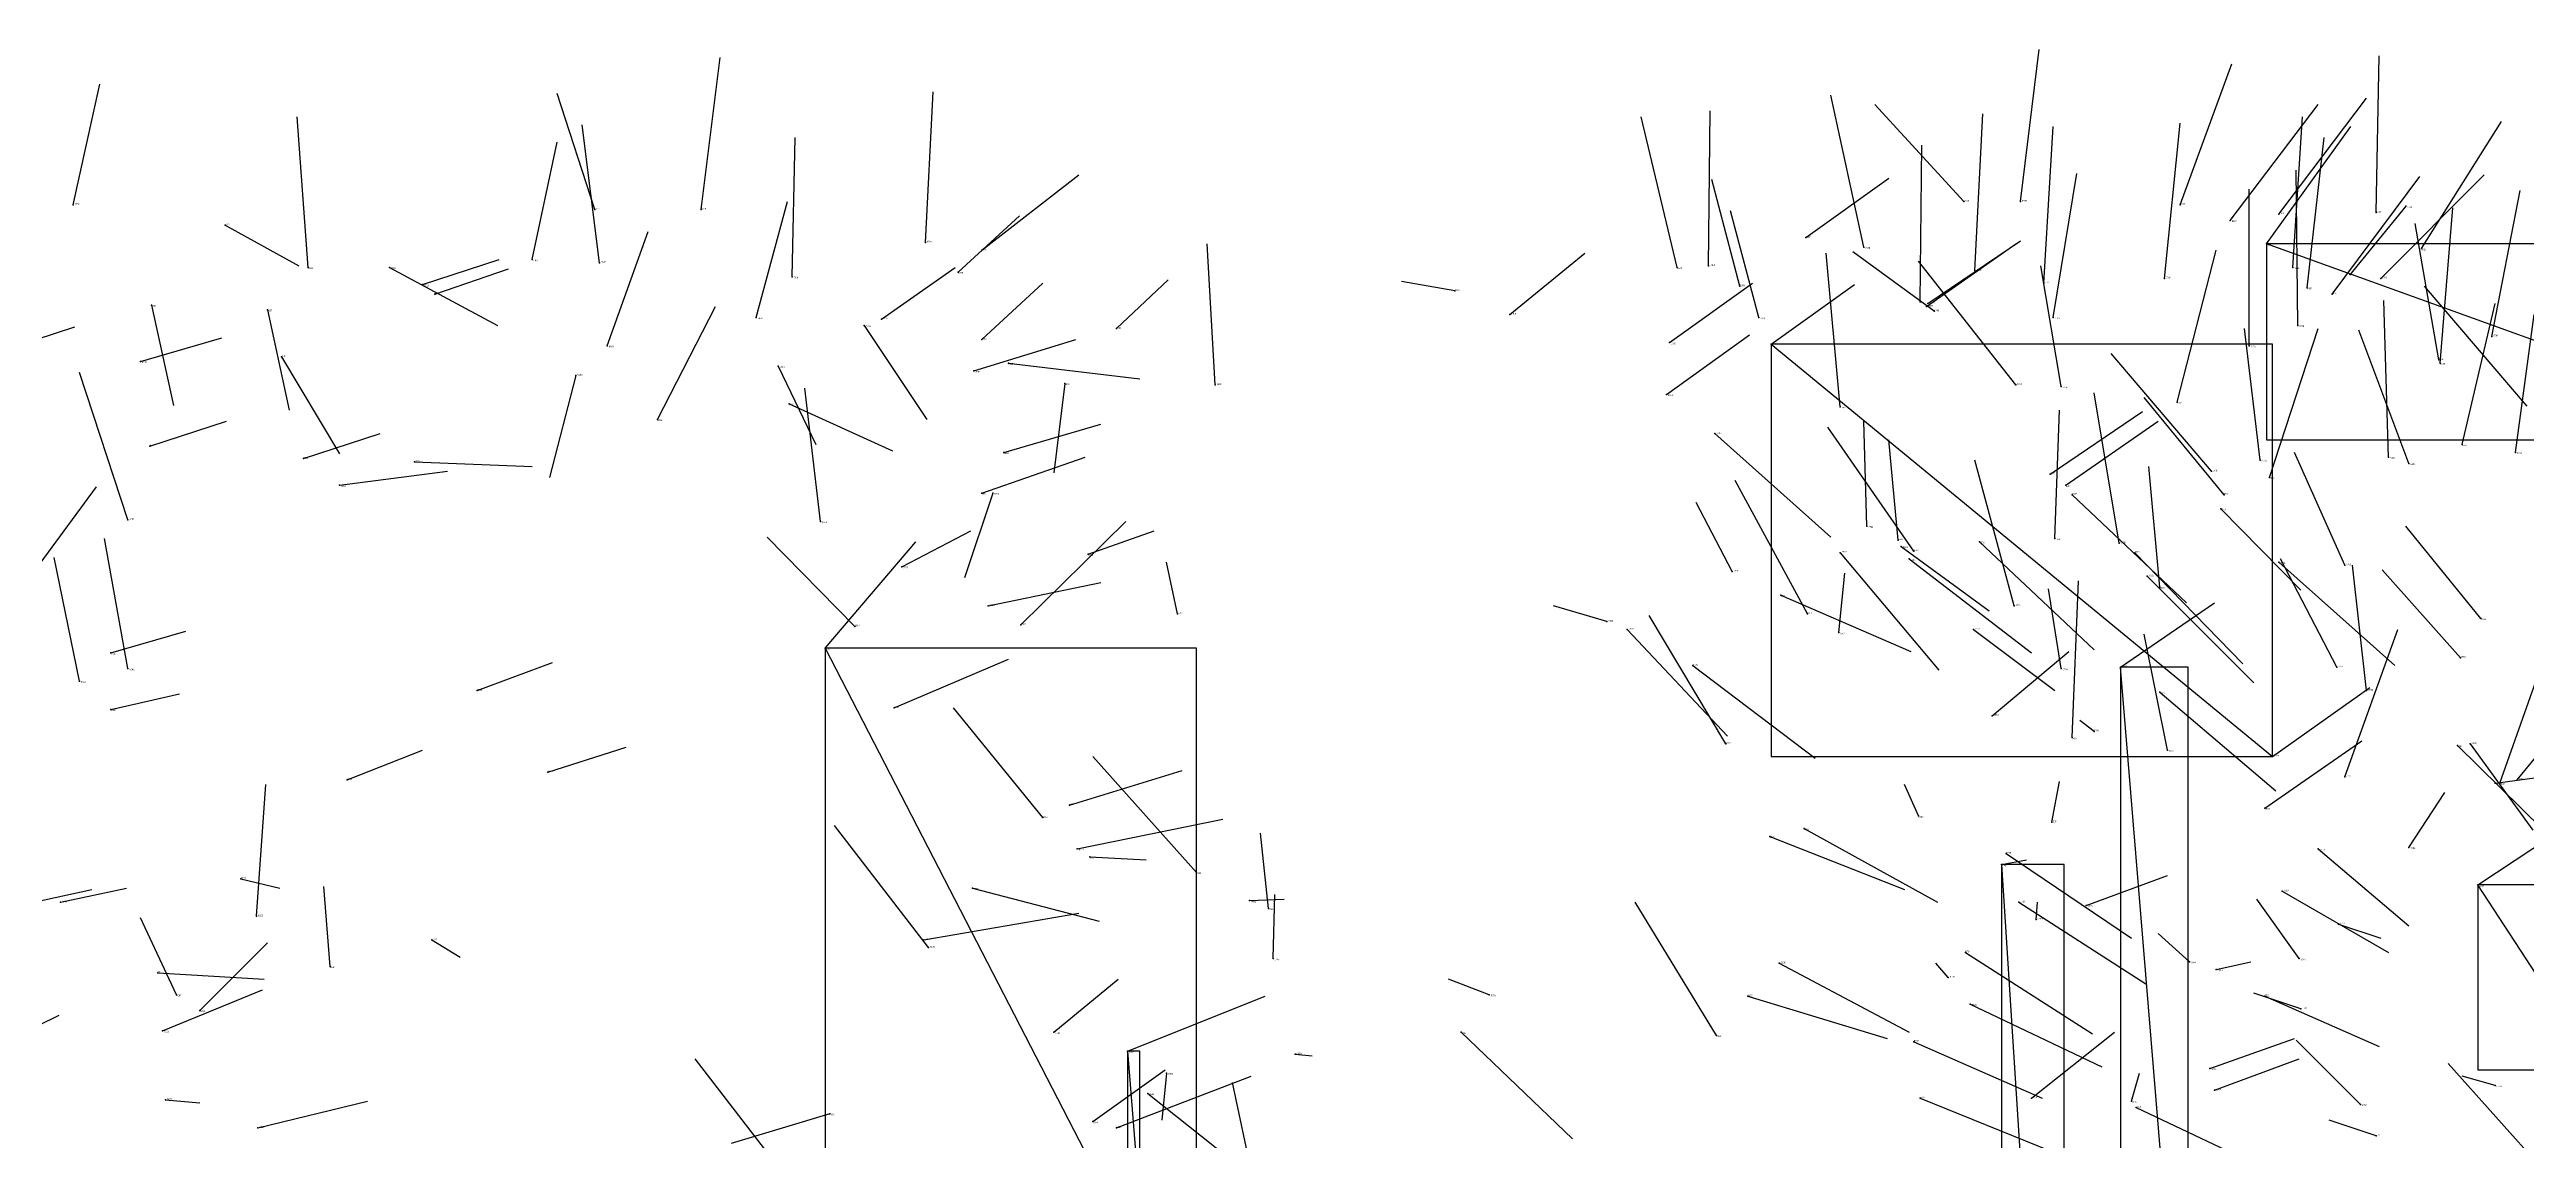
# Model space of a CAD drawing. Extents: x 59.1 to 70.8, y 600.3 to 605.1.
# Drawn here: x 64.242 to 65.823, y 604.4 to 605.096 of the extents above; entities that cross this region are included whole.
import ezdxf

# ---------------------------------------------------------------- set-up
doc = ezdxf.new("R2010")
doc.units = 0
for name, color, linetype in [('Clients', 3, 'CONTINUOUS'), ('Facilities', 3, 'CONTINUOUS'), ('Facilities_lines', 3, 'CONTINUOUS'), ('Min_max_boxes', 1, 'CONTINUOUS'), ('Normals', 1, 'CONTINUOUS'), ('Source_points', 5, 'CONTINUOUS'), ('Text', 3, 'CONTINUOUS')]:
    doc.layers.add(name, color=color, linetype=linetype)

msp = doc.modelspace()

# ---------------------------------------------------------------- linework, layer by layer
at = {"layer": 'Clients', "color": 5}
for p in [(65.657, 604.972, 454.172), (65.564, 604.702, 452.967), (65.661, 604.645, 452.919), (65.792, 604.563, 452.866)]:
    msp.add_point(p, dxfattribs=at)
at = {"layer": 'Facilities', "color": 3}
for p in [(65.464, 604.999, 448.263), (65.5, 604.999, 454.159), (64.257, 604.997, 460.2), (64.354, 604.984, 460.012), (64.59, 604.994, 460.084), (64.658, 604.994, 454.191), (65.602, 604.997, 454.149), (65.634, 604.987, 454.092), (65.665, 604.991, 454.153), (65.727, 604.992, 461.658), (65.746, 604.996, 448.305), (64.801, 604.973, 454.212), (64.837, 604.968, 456.717), (65.363, 604.976, 453.072), (65.4, 604.97, 461.736), (65.756, 604.969, 454.084), (64.407, 604.957, 454.337), (64.459, 604.957, 459.824), (64.55, 604.962, 453.972), (64.593, 604.96, 454.973), (64.822, 604.954, 457.34), (65.281, 604.957, 456.3), (65.301, 604.958, 460.237), (65.471, 604.955, 462.198), (65.674, 604.957, 460.033), (64.48, 604.946, 457.43), (64.488, 604.94, 457.21), (64.716, 604.951, 460.214), (65.139, 604.942, 460.332), (65.321, 604.945, 462.675), (65.515, 604.947, 462.168), (65.592, 604.95, 462.011), (65.683, 604.944, 460.119), (65.699, 604.94, 454.106), (65.73, 604.95, 454.008), (64.307, 604.933, 454.07), (64.381, 604.93, 454.047), (64.693, 604.925, 459.608), (64.762, 604.92, 459.636), (64.773, 604.924, 457.379), (65.174, 604.927, 452.965), (65.333, 604.925, 462.657), (65.436, 604.935, 462.346), (65.44, 604.932, 453.021), (65.441, 604.934, 452.915), (65.445, 604.929, 448.261), (65.521, 604.925, 462.496), (65.677, 604.92, 460.02), (64.598, 604.907, 453.977), (64.837, 604.911, 457.39), (64.923, 604.918, 457.392), (65.276, 604.909, 452.967), (65.341, 604.908, 453.038), (65.646, 604.907, 461.759), (65.801, 604.913, 454.551), (64.3, 604.897, 457.25), (64.39, 604.9, 459.843), (64.707, 604.894, 460.128), (64.832, 604.891, 456.746), (64.854, 604.896, 456.663), (65.767, 604.898, 457.138), (65.768, 604.896, 461.537), (64.578, 604.888, 454.056), (64.89, 604.883, 454.114), (64.986, 604.882, 454.701), (65.274, 604.876, 452.928), (65.497, 604.882, 455.91), (65.526, 604.881, 454.72), (64.63, 604.86, 454.049), (64.714, 604.87, 459.515), (65.385, 604.868, 461.848), (65.6, 604.871, 462.121), (65.823, 604.869, 456.011), (64.306, 604.843, 457.222), (65.305, 604.851, 455.667), (65.782, 604.844, 454.558), (64.404, 604.835, 457.219), (64.475, 604.833, 460.009), (64.851, 604.839, 456.738), (65.519, 604.825, 453.015), (65.622, 604.827, 455.571), (65.653, 604.834, 454.636), (65.735, 604.836, 461.567), (65.748, 604.832, 456.905), (65.816, 604.839, 454.622), (64.427, 604.818, 460.103), (64.837, 604.813, 456.764), (64.844, 604.813, 454.114), (65.529, 604.818, 452.935), (65.533, 604.812, 456.006), (65.63, 604.812, 459.219), (65.659, 604.823, 462.218), (64.292, 604.796, 454.283), (64.734, 604.795, 454.79), (65.628, 604.803, 459.043), (65.402, 604.792, 462.485), (65.422, 604.783, 454.671), (65.424, 604.779, 459.104), (65.474, 604.782, 456.024), (65.522, 604.784, 456.945), (65.563, 604.781, 455.001), (64.786, 604.766, 457.411), (64.905, 604.774, 456.867), (65.316, 604.763, 460.463), (65.385, 604.775, 462.442), (65.429, 604.771, 455.575), (65.432, 604.776, 448.332), (65.573, 604.775, 455.603), (65.665, 604.769, 455.891), (65.707, 604.767, 454.602), (65.347, 604.748, 456.089), (65.581, 604.76, 455.559), (65.589, 604.753, 456.926), (64.841, 604.741, 456.744), (64.962, 604.736, 460.424), (65.236, 604.731, 460.424), (65.364, 604.736, 456.322), (65.496, 604.741, 454.99), (65.794, 604.733, 458.997), (64.756, 604.728, 455.612), (64.862, 604.729, 454.011), (65.249, 604.726, 462.454), (65.384, 604.724, 454.763), (65.47, 604.726, 459.204), (64.281, 604.711, 457.204), (64.292, 604.701, 454.993), (64.737, 604.714, 454.062), (65.291, 604.703, 455.767), (65.526, 604.701, 454.699), (65.702, 604.702, 454.603), (65.781, 604.708, 459.031), (64.261, 604.693, 454.978), (64.515, 604.687, 457.163), (65.589, 604.686, 455.62), (65.721, 604.687, 454.536), (64.281, 604.675, 457.197), (64.781, 604.676, 453.97), (65.482, 604.671, 453.33), (65.312, 604.653, 448.309), (65.533, 604.657, 461.864), (65.547, 604.661, 454.908), (65.779, 604.652, 456.422), (65.787, 604.653, 459.212), (65.594, 604.649, 456.941), (64.432, 604.63, 457.079), (64.56, 604.635, 457.09), (65.707, 604.632, 462.11), (65.803, 604.628, 454.503), (65.806, 604.628, 462.15), (65.817, 604.63, 462.712), (64.876, 604.606, 455.714), (64.893, 604.614, 456.772), (65.435, 604.607, 457.108), (65.656, 604.612, 452.844), (65.34, 604.594, 456.192), (65.362, 604.599, 456.129), (65.52, 604.603, 462.624), (64.898, 604.586, 456.87), (64.906, 604.581, 457.235), (65.488, 604.576, 454.639), (65.491, 604.583, 455.692), (65.69, 604.586, 459.188), (65.748, 604.587, 462.618), (64.364, 604.567, 457.27), (64.831, 604.561, 459.459), (64.974, 604.571, 461.578), (65.667, 604.559, 459.259), (64.249, 604.552, 457.15), (64.374, 604.543, 455.043), (65.008, 604.553, 457.122), (65.02, 604.548, 454.734), (65.499, 604.552, 455.626), (65.51, 604.541, 454.843), (65.542, 604.55, 449.579), (64.486, 604.528, 457.233), (64.8, 604.528, 459.513), (65.703, 604.538, 454.55), (64.421, 604.511, 454.41), (64.803, 604.523, 461.546), (65.023, 604.516, 454.726), (65.346, 604.513, 456.362), (65.465, 604.52, 455.713), (65.608, 604.514, 457.183), (65.625, 604.509, 462.479), (65.678, 604.516, 457.13), (64.311, 604.507, 460.049), (64.323, 604.493, 454.449), (65.161, 604.493, 454.609), (65.454, 604.504, 457.181), (64.338, 604.483, 460.423), (65.326, 604.492, 456.22), (65.468, 604.487, 455.659), (65.656, 604.492, 459.273), (65.679, 604.484, 448.227), (64.314, 604.47, 460.104), (64.883, 604.469, 457.012), (65.143, 604.469, 461.599), (65.306, 604.467, 461.447), (65.432, 604.463, 455.714), (64.93, 604.457, 453.958), (65.037, 604.455, 457.109), (65.621, 604.446, 449.435), (64.943, 604.43, 455.981), (64.955, 604.443, 454.73), (65.624, 604.432, 449.474), (65.803, 604.435, 454.869), (64.316, 604.426, 457.267), (64.74, 604.417, 459.195), (65.436, 604.427, 455.657), (65.507, 604.427, 449.211), (65.571, 604.425, 462.663), (65.574, 604.421, 458.954), (65.717, 604.423, 448.475), (64.375, 604.408, 460.114), (64.908, 604.412, 456.953), (64.923, 604.408, 453.978), (65.727, 604.403, 448.319)]:
    msp.add_point(p, dxfattribs=at)
at = {"layer": 'Facilities_lines', "color": 3}
for p, q in [((66.004, 604.847, 453.905), (65.657, 604.972, 454.172)), ((65.341, 604.908, 453.038), (65.661, 604.645, 452.919)), ((64.737, 604.714, 454.062), (64.974, 604.255, 453.984)), ((65.607, 604.179, 453.227), (65.564, 604.702, 452.967)), ((65.488, 604.576, 454.639), (65.528, 603.952, 454.71)), ((65.869, 604.445, 452.855), (65.792, 604.563, 452.866)), ((64.93, 604.457, 453.958), (64.938, 604.357, 453.999))]:
    msp.add_line(p, q, dxfattribs=at)
at = {"layer": 'Min_max_boxes', "color": 1}
for p, q in [((66.004, 604.972, 453.905), (65.657, 604.972, 453.905)), ((65.657, 604.972, 453.905), (65.657, 604.847, 453.905)), ((66.004, 604.972, 454.172), (65.657, 604.972, 454.172)), ((65.657, 604.972, 454.172), (65.657, 604.847, 454.172)), ((65.657, 604.972, 453.905), (65.657, 604.972, 454.172)), ((65.661, 604.908, 452.919), (65.341, 604.908, 452.919)), ((65.341, 604.908, 452.919), (65.341, 604.645, 452.919)), ((65.661, 604.908, 453.038), (65.341, 604.908, 453.038)), ((65.341, 604.908, 453.038), (65.341, 604.645, 453.038)), ((65.341, 604.908, 452.919), (65.341, 604.908, 453.038)), ((65.661, 604.645, 452.919), (65.661, 604.908, 452.919)), ((65.661, 604.645, 453.038), (65.661, 604.908, 453.038)), ((65.661, 604.908, 452.919), (65.661, 604.908, 453.038)), ((65.657, 604.847, 453.905), (66.004, 604.847, 453.905)), ((65.657, 604.847, 454.172), (66.004, 604.847, 454.172)), ((65.657, 604.847, 453.905), (65.657, 604.847, 454.172)), ((64.974, 604.714, 453.984), (64.737, 604.714, 453.984)), ((64.737, 604.714, 453.984), (64.737, 604.255, 453.984)), ((64.974, 604.714, 454.062), (64.737, 604.714, 454.062)), ((64.737, 604.714, 454.062), (64.737, 604.255, 454.062)), ((64.737, 604.714, 453.984), (64.737, 604.714, 454.062)), ((64.974, 604.255, 453.984), (64.974, 604.714, 453.984)), ((64.974, 604.255, 454.062), (64.974, 604.714, 454.062)), ((64.974, 604.714, 453.984), (64.974, 604.714, 454.062)), ((65.607, 604.702, 452.967), (65.564, 604.702, 452.967)), ((65.564, 604.702, 452.967), (65.564, 604.179, 452.967)), ((65.607, 604.702, 453.227), (65.564, 604.702, 453.227)), ((65.564, 604.702, 453.227), (65.564, 604.179, 453.227)), ((65.564, 604.702, 452.967), (65.564, 604.702, 453.227)), ((65.607, 604.179, 452.967), (65.607, 604.702, 452.967)), ((65.607, 604.179, 453.227), (65.607, 604.702, 453.227)), ((65.607, 604.702, 452.967), (65.607, 604.702, 453.227)), ((65.341, 604.645, 452.919), (65.661, 604.645, 452.919)), ((65.341, 604.645, 453.038), (65.661, 604.645, 453.038)), ((65.341, 604.645, 452.919), (65.341, 604.645, 453.038)), ((65.661, 604.645, 452.919), (65.661, 604.645, 453.038)), ((65.528, 604.576, 454.639), (65.488, 604.576, 454.639)), ((65.488, 604.576, 454.639), (65.488, 603.952, 454.639)), ((65.528, 604.576, 454.71), (65.488, 604.576, 454.71)), ((65.488, 604.576, 454.71), (65.488, 603.952, 454.71)), ((65.488, 604.576, 454.639), (65.488, 604.576, 454.71)), ((65.528, 603.952, 454.639), (65.528, 604.576, 454.639)), ((65.528, 603.952, 454.71), (65.528, 604.576, 454.71)), ((65.528, 604.576, 454.639), (65.528, 604.576, 454.71)), ((65.869, 604.563, 452.855), (65.792, 604.563, 452.855)), ((65.792, 604.563, 452.855), (65.792, 604.445, 452.855)), ((65.869, 604.563, 452.866), (65.792, 604.563, 452.866)), ((65.792, 604.563, 452.866), (65.792, 604.445, 452.866)), ((65.792, 604.563, 452.855), (65.792, 604.563, 452.866)), ((64.938, 604.457, 453.958), (64.93, 604.457, 453.958)), ((64.93, 604.457, 453.958), (64.93, 604.357, 453.958)), ((64.938, 604.457, 453.999), (64.93, 604.457, 453.999)), ((64.93, 604.457, 453.999), (64.93, 604.357, 453.999)), ((64.93, 604.457, 453.958), (64.93, 604.457, 453.999)), ((64.938, 604.357, 453.958), (64.938, 604.457, 453.958)), ((64.938, 604.357, 453.999), (64.938, 604.457, 453.999)), ((64.938, 604.457, 453.958), (64.938, 604.457, 453.999)), ((65.792, 604.445, 452.855), (65.869, 604.445, 452.855)), ((65.792, 604.445, 452.866), (65.869, 604.445, 452.866)), ((65.792, 604.445, 452.855), (65.792, 604.445, 452.866))]:
    msp.add_line(p, q, dxfattribs=at)
at = {"layer": 'Normals', "color": 1}
for p, q in [((65.5, 604.999, 454.159), (65.512, 605.096, 454.181)), ((64.658, 604.994, 454.191), (64.67, 605.091, 454.211)), ((65.602, 604.997, 454.149), (65.635, 605.087, 454.178)), ((65.727, 604.992, 461.658), (65.729, 605.092, 461.662)), ((64.257, 604.997, 460.2), (64.274, 605.074, 460.262)), ((64.59, 604.994, 460.084), (64.566, 605.068, 460.022)), ((64.801, 604.973, 454.212), (64.806, 605.069, 454.24)), ((65.4, 604.97, 461.736), (65.379, 605.067, 461.722)), ((65.665, 604.991, 454.153), (65.721, 605.065, 454.19)), ((64.407, 604.957, 454.337), (64.4, 605.053, 454.365)), ((64.593, 604.96, 454.973), (64.582, 605.048, 455.019)), ((65.281, 604.957, 456.3), (65.258, 605.053, 456.286)), ((65.301, 604.958, 460.237), (65.302, 605.057, 460.253)), ((65.464, 604.999, 448.263), (65.407, 605.061, 448.317)), ((65.471, 604.955, 462.198), (65.476, 605.055, 462.19)), ((65.515, 604.947, 462.168), (65.521, 605.047, 462.166)), ((65.592, 604.95, 462.011), (65.602, 605.049, 462.004)), ((65.634, 604.987, 454.092), (65.69, 605.061, 454.129)), ((65.657, 604.972, 454.172), (65.711, 605.047, 454.21)), ((65.674, 604.957, 460.033), (65.68, 605.053, 460.059)), ((65.756, 604.969, 454.084), (65.807, 605.05, 454.113)), ((64.55, 604.962, 453.972), (64.566, 605.037, 453.908)), ((64.716, 604.951, 460.214), (64.718, 605.04, 460.26)), ((65.436, 604.935, 462.346), (65.437, 605.035, 462.353)), ((65.683, 604.944, 460.119), (65.694, 605.04, 460.143)), ((64.837, 604.968, 456.717), (64.899, 605.016, 456.78)), ((65.521, 604.925, 462.496), (65.536, 605.017, 462.533)), ((65.677, 604.92, 460.02), (65.676, 605.019, 460.035)), ((65.699, 604.94, 454.106), (65.755, 605.015, 454.14)), ((65.73, 604.95, 454.008), (65.796, 605.016, 454.044)), ((64.693, 604.925, 459.608), (64.713, 604.999, 459.544)), ((65.321, 604.945, 462.675), (65.303, 605.013, 462.746)), ((65.363, 604.976, 453.072), (65.416, 605.014, 453.148)), ((65.646, 604.907, 461.759), (65.646, 605.007, 461.763)), ((65.801, 604.913, 454.551), (65.819, 605.006, 454.582)), ((64.354, 604.984, 460.012), (64.401, 604.958, 460.096)), ((64.822, 604.954, 457.34), (64.861, 604.99, 457.425)), ((65.333, 604.925, 462.657), (65.315, 604.993, 462.728)), ((65.746, 604.996, 448.305), (65.71, 604.952, 448.388)), ((65.767, 604.898, 457.138), (65.752, 604.985, 457.186)), ((65.768, 604.896, 461.537), (65.776, 604.995, 461.547)), ((64.598, 604.907, 453.977), (64.624, 604.98, 453.914)), ((64.986, 604.882, 454.701), (64.981, 604.972, 454.745)), ((65.44, 604.932, 453.021), (65.497, 604.972, 453.093)), ((65.441, 604.934, 452.915), (65.5, 604.974, 452.985)), ((65.6, 604.871, 462.121), (65.625, 604.968, 462.126)), ((64.459, 604.957, 459.824), (64.528, 604.92, 459.886)), ((64.48, 604.946, 457.43), (64.529, 604.962, 457.516)), ((64.488, 604.94, 457.21), (64.535, 604.956, 457.297)), ((64.773, 604.924, 457.379), (64.82, 604.957, 457.461)), ((65.174, 604.927, 452.965), (65.222, 604.966, 453.044)), ((65.385, 604.868, 461.848), (65.376, 604.966, 461.831)), ((65.445, 604.929, 448.261), (65.393, 604.967, 448.337)), ((65.497, 604.882, 455.91), (65.435, 604.961, 455.909)), ((65.526, 604.881, 454.72), (65.513, 604.958, 454.783)), ((64.837, 604.911, 457.39), (64.876, 604.947, 457.475)), ((64.923, 604.918, 457.392), (64.956, 604.949, 457.481)), ((65.139, 604.942, 460.332), (65.105, 604.948, 460.426)), ((65.276, 604.909, 452.967), (65.329, 604.947, 453.043)), ((65.341, 604.908, 453.038), (65.394, 604.946, 453.114)), ((65.735, 604.836, 461.567), (65.732, 604.936, 461.571)), ((65.823, 604.869, 456.011), (65.758, 604.945, 456.007)), ((64.307, 604.933, 454.07), (64.321, 604.869, 454.146)), ((64.381, 604.93, 454.047), (64.395, 604.866, 454.123)), ((64.63, 604.86, 454.049), (64.667, 604.932, 453.991)), ((64.762, 604.92, 459.636), (64.802, 604.86, 459.705)), ((65.782, 604.844, 454.558), (65.803, 604.934, 454.597)), ((65.816, 604.839, 454.622), (65.828, 604.927, 454.668)), ((64.203, 604.901, 457.23), (64.258, 604.919, 457.312)), ((64.3, 604.897, 457.25), (64.352, 604.912, 457.334)), ((64.832, 604.891, 456.746), (64.897, 604.911, 456.819)), ((65.274, 604.876, 452.928), (65.327, 604.914, 453.004)), ((65.653, 604.834, 454.636), (65.643, 604.918, 454.689)), ((65.659, 604.823, 462.218), (65.69, 604.918, 462.225)), ((65.748, 604.832, 456.905), (65.716, 604.917, 456.946)), ((64.292, 604.796, 454.283), (64.261, 604.89, 454.297)), ((64.39, 604.9, 459.843), (64.427, 604.838, 459.913)), ((64.707, 604.894, 460.128), (64.731, 604.844, 460.211)), ((64.854, 604.896, 456.663), (64.938, 604.886, 456.716)), ((65.622, 604.827, 455.571), (65.558, 604.902, 455.553)), ((64.578, 604.888, 454.056), (64.561, 604.823, 454.13)), ((64.734, 604.795, 454.79), (64.724, 604.88, 454.842)), ((64.89, 604.883, 454.114), (64.883, 604.826, 454.196)), ((65.563, 604.781, 455.001), (65.547, 604.877, 454.98)), ((65.63, 604.812, 459.219), (65.579, 604.874, 459.16)), ((64.306, 604.843, 457.222), (64.355, 604.859, 457.308)), ((64.714, 604.87, 459.515), (64.78, 604.84, 459.584)), ((64.851, 604.839, 456.738), (64.913, 604.857, 456.815)), ((65.402, 604.792, 462.485), (65.4, 604.859, 462.559)), ((65.519, 604.825, 453.015), (65.578, 604.865, 453.085)), ((65.522, 604.784, 456.945), (65.525, 604.866, 457.003)), ((65.529, 604.818, 452.935), (65.588, 604.859, 453.004)), ((64.404, 604.835, 457.219), (64.453, 604.851, 457.305)), ((65.305, 604.851, 455.667), (65.379, 604.785, 455.679)), ((65.432, 604.776, 448.332), (65.377, 604.855, 448.358)), ((65.422, 604.783, 454.671), (65.416, 604.847, 454.748)), ((64.427, 604.818, 460.103), (64.496, 604.827, 460.175)), ((64.475, 604.833, 460.009), (64.55, 604.83, 460.075)), ((64.837, 604.813, 456.764), (64.903, 604.836, 456.835)), ((65.496, 604.741, 454.99), (65.471, 604.834, 454.963)), ((65.589, 604.753, 456.926), (65.582, 604.83, 456.989)), ((65.707, 604.767, 454.602), (65.675, 604.839, 454.663)), ((64.236, 604.768, 460.611), (64.272, 604.817, 460.691)), ((64.844, 604.813, 454.114), (64.826, 604.759, 454.196)), ((65.364, 604.736, 456.322), (65.318, 604.821, 456.298)), ((65.533, 604.812, 456.006), (65.606, 604.743, 456.011)), ((64.862, 604.729, 454.011), (64.929, 604.795, 453.975)), ((65.316, 604.763, 460.463), (65.293, 604.807, 460.55)), ((65.628, 604.803, 459.043), (65.679, 604.751, 459.111)), ((64.292, 604.701, 454.993), (64.277, 604.784, 455.047)), ((64.756, 604.728, 455.612), (64.7, 604.785, 455.672)), ((64.737, 604.714, 454.062), (64.795, 604.782, 454.017)), ((64.786, 604.766, 457.411), (64.83, 604.789, 457.498)), ((64.905, 604.774, 456.867), (64.947, 604.789, 456.957)), ((65.424, 604.779, 459.104), (65.48, 604.738, 459.176)), ((65.474, 604.782, 456.024), (65.547, 604.713, 456.029)), ((65.794, 604.733, 458.997), (65.746, 604.792, 458.932)), ((64.261, 604.693, 454.978), (64.245, 604.772, 455.037)), ((64.962, 604.736, 460.424), (64.955, 604.769, 460.518)), ((65.384, 604.724, 454.763), (65.388, 604.762, 454.855)), ((65.385, 604.775, 462.442), (65.448, 604.7, 462.422)), ((65.429, 604.771, 455.575), (65.507, 604.711, 455.593)), ((65.573, 604.775, 455.603), (65.642, 604.704, 455.619)), ((65.665, 604.769, 455.891), (65.739, 604.703, 455.906)), ((65.702, 604.702, 454.603), (65.666, 604.771, 454.666)), ((65.721, 604.687, 454.536), (65.712, 604.767, 454.595)), ((65.781, 604.708, 459.031), (65.731, 604.764, 458.965)), ((64.841, 604.741, 456.744), (64.913, 604.756, 456.812)), ((65.347, 604.748, 456.089), (65.43, 604.712, 456.131)), ((65.526, 604.701, 454.699), (65.518, 604.752, 454.785)), ((65.533, 604.657, 461.864), (65.537, 604.757, 461.859)), ((65.581, 604.76, 455.559), (65.649, 604.692, 455.584)), ((65.236, 604.731, 460.424), (65.202, 604.741, 460.517)), ((65.312, 604.653, 448.309), (65.263, 604.735, 448.339)), ((65.564, 604.702, 452.967), (65.624, 604.743, 453.036)), ((64.281, 604.711, 457.204), (64.329, 604.725, 457.291)), ((65.249, 604.726, 462.454), (65.313, 604.658, 462.417)), ((65.47, 604.726, 459.204), (65.522, 604.687, 459.28)), ((65.594, 604.649, 456.941), (65.579, 604.723, 457.007)), ((65.707, 604.632, 462.11), (65.741, 604.726, 462.116)), ((65.806, 604.628, 462.15), (65.839, 604.721, 462.166)), ((64.515, 604.687, 457.163), (64.563, 604.705, 457.249)), ((64.781, 604.676, 453.97), (64.854, 604.707, 454.031)), ((65.291, 604.703, 455.767), (65.369, 604.644, 455.787)), ((65.482, 604.671, 453.33), (65.531, 604.712, 453.407)), ((64.281, 604.675, 457.197), (64.325, 604.685, 457.286)), ((65.589, 604.686, 455.62), (65.663, 604.623, 455.642)), ((65.661, 604.645, 452.919), (65.723, 604.689, 452.984)), ((64.876, 604.606, 455.714), (64.819, 604.676, 455.672)), ((65.547, 604.661, 454.908), (65.538, 604.668, 455.007)), ((64.56, 604.635, 457.09), (64.61, 604.651, 457.175)), ((65.656, 604.612, 452.844), (65.718, 604.655, 452.91)), ((65.779, 604.652, 456.422), (65.847, 604.585, 456.393)), ((65.787, 604.653, 459.212), (65.827, 604.598, 459.285)), ((65.817, 604.63, 462.712), (65.841, 604.659, 462.805)), ((64.432, 604.63, 457.079), (64.48, 604.649, 457.164)), ((64.893, 604.614, 456.772), (64.965, 604.636, 456.838)), ((64.974, 604.571, 461.578), (64.908, 604.645, 461.564)), ((65.803, 604.628, 454.503), (65.901, 604.641, 454.518)), ((64.374, 604.543, 455.043), (64.38, 604.627, 455.097)), ((65.435, 604.607, 457.108), (65.426, 604.627, 457.206)), ((65.52, 604.603, 462.624), (65.525, 604.629, 462.72)), ((65.748, 604.587, 462.618), (65.771, 604.622, 462.709)), ((64.898, 604.586, 456.87), (64.991, 604.605, 456.902)), ((64.803, 604.523, 461.546), (64.743, 604.601, 461.562)), ((65.02, 604.548, 454.734), (65.015, 604.596, 454.822)), ((65.34, 604.594, 456.192), (65.426, 604.56, 456.231)), ((65.362, 604.599, 456.129), (65.447, 604.552, 456.152)), ((65.792, 604.563, 452.866), (65.851, 604.602, 452.937)), ((64.906, 604.581, 457.235), (64.942, 604.579, 457.328)), ((65.488, 604.576, 454.639), (65.504, 604.579, 454.738)), ((65.491, 604.583, 455.692), (65.571, 604.529, 455.716)), ((65.69, 604.586, 459.188), (65.748, 604.537, 459.253)), ((64.227, 604.551, 457.204), (64.269, 604.56, 457.294)), ((64.249, 604.552, 457.15), (64.291, 604.561, 457.24)), ((64.364, 604.567, 457.27), (64.389, 604.561, 457.367)), ((64.421, 604.511, 454.41), (64.417, 604.562, 454.496)), ((64.831, 604.561, 459.459), (64.912, 604.54, 459.514)), ((65.023, 604.516, 454.726), (65.024, 604.557, 454.817)), ((65.542, 604.55, 449.579), (65.594, 604.569, 449.662)), ((65.667, 604.559, 459.259), (65.735, 604.52, 459.322)), ((64.323, 604.493, 454.449), (64.3, 604.542, 454.533)), ((64.8, 604.528, 459.513), (64.899, 604.545, 459.516)), ((65.008, 604.553, 457.122), (65.03, 604.554, 457.22)), ((65.306, 604.467, 461.447), (65.254, 604.552, 461.446)), ((65.499, 604.552, 455.626), (65.58, 604.5, 455.654)), ((65.51, 604.541, 454.843), (65.511, 604.552, 454.942)), ((65.678, 604.516, 457.13), (65.651, 604.554, 457.219)), ((64.338, 604.483, 460.423), (64.381, 604.526, 460.503)), ((64.486, 604.528, 457.233), (64.504, 604.517, 457.331)), ((65.608, 604.514, 457.183), (65.588, 604.532, 457.279)), ((65.703, 604.538, 454.55), (65.73, 604.529, 454.646)), ((65.346, 604.513, 456.362), (65.429, 604.469, 456.397)), ((65.454, 604.504, 457.181), (65.446, 604.513, 457.28)), ((65.465, 604.52, 455.713), (65.546, 604.468, 455.739)), ((65.625, 604.509, 462.479), (65.647, 604.514, 462.576)), ((64.311, 604.507, 460.049), (64.379, 604.503, 460.122)), ((64.314, 604.47, 460.104), (64.378, 604.496, 460.177)), ((64.883, 604.469, 457.012), (64.924, 604.503, 457.097)), ((65.161, 604.493, 454.609), (65.135, 604.503, 454.705)), ((65.679, 604.484, 448.227), (65.649, 604.494, 448.322)), ((64.181, 604.447, 460.212), (64.248, 604.48, 460.279)), ((64.93, 604.457, 453.958), (65.018, 604.492, 453.989)), ((65.326, 604.492, 456.22), (65.415, 604.465, 456.258)), ((65.468, 604.487, 455.659), (65.552, 604.447, 455.695)), ((65.656, 604.492, 459.273), (65.729, 604.46, 459.334)), ((65.143, 604.469, 461.599), (65.214, 604.401, 461.62)), ((65.432, 604.463, 455.714), (65.514, 604.427, 455.759)), ((65.507, 604.427, 449.211), (65.56, 604.469, 449.285)), ((65.621, 604.446, 449.435), (65.675, 604.465, 449.517)), ((65.717, 604.423, 448.475), (65.676, 604.464, 448.556)), ((64.712, 604.377, 461.44), (64.654, 604.452, 461.473)), ((65.037, 604.455, 457.109), (65.048, 604.454, 457.208)), ((65.624, 604.432, 449.474), (65.678, 604.452, 449.556)), ((65.834, 604.381, 458.776), (65.773, 604.449, 458.735)), ((64.908, 604.412, 456.953), (64.954, 604.445, 457.035)), ((64.923, 604.408, 453.978), (65.009, 604.441, 454.017)), ((64.943, 604.43, 455.981), (65.021, 604.368, 455.97)), ((64.955, 604.443, 454.73), (64.952, 604.413, 454.825)), ((65.007, 604.39, 460.545), (64.997, 604.437, 460.633)), ((65.571, 604.425, 462.663), (65.576, 604.443, 462.761)), ((65.803, 604.435, 454.869), (65.782, 604.441, 454.967)), ((64.316, 604.426, 457.267), (64.338, 604.424, 457.365)), ((64.375, 604.408, 460.114), (64.445, 604.425, 460.183)), ((64.74, 604.417, 459.195), (64.677, 604.398, 459.27)), ((65.436, 604.427, 455.657), (65.52, 604.393, 455.699)), ((65.574, 604.421, 458.954), (65.648, 604.386, 459.012)), ((65.727, 604.403, 448.319), (65.697, 604.413, 448.414))]:
    msp.add_line(p, q, dxfattribs=at)
at = {"layer": 'Source_points', "color": 5}
for p in [(65.464, 604.999, 448.263), (65.5, 604.999, 454.159), (64.257, 604.997, 460.2), (64.354, 604.984, 460.012), (64.59, 604.994, 460.084), (64.658, 604.994, 454.191), (65.602, 604.997, 454.149), (65.634, 604.987, 454.092), (65.665, 604.991, 454.153), (65.727, 604.992, 461.658), (65.746, 604.996, 448.305), (64.801, 604.973, 454.212), (64.837, 604.968, 456.717), (65.363, 604.976, 453.072), (65.4, 604.97, 461.736), (65.657, 604.972, 454.172), (65.756, 604.969, 454.084), (64.407, 604.957, 454.337), (64.459, 604.957, 459.824), (64.55, 604.962, 453.972), (64.593, 604.96, 454.973), (64.822, 604.954, 457.34), (65.281, 604.957, 456.3), (65.301, 604.958, 460.237), (65.471, 604.955, 462.198), (65.674, 604.957, 460.033), (64.48, 604.946, 457.43), (64.488, 604.94, 457.21), (64.716, 604.951, 460.214), (65.139, 604.942, 460.332), (65.321, 604.945, 462.675), (65.515, 604.947, 462.168), (65.592, 604.95, 462.011), (65.683, 604.944, 460.119), (65.699, 604.94, 454.106), (65.73, 604.95, 454.008), (64.307, 604.933, 454.07), (64.381, 604.93, 454.047), (64.693, 604.925, 459.608), (64.762, 604.92, 459.636), (64.773, 604.924, 457.379), (65.174, 604.927, 452.965), (65.333, 604.925, 462.657), (65.436, 604.935, 462.346), (65.44, 604.932, 453.021), (65.441, 604.934, 452.915), (65.445, 604.929, 448.261), (65.521, 604.925, 462.496), (65.677, 604.92, 460.02), (64.598, 604.907, 453.977), (64.837, 604.911, 457.39), (64.923, 604.918, 457.392), (65.276, 604.909, 452.967), (65.341, 604.908, 453.038), (65.646, 604.907, 461.759), (65.801, 604.913, 454.551), (64.3, 604.897, 457.25), (64.39, 604.9, 459.843), (64.707, 604.894, 460.128), (64.832, 604.891, 456.746), (64.854, 604.896, 456.663), (65.767, 604.898, 457.138), (65.768, 604.896, 461.537), (64.578, 604.888, 454.056), (64.89, 604.883, 454.114), (64.986, 604.882, 454.701), (65.274, 604.876, 452.928), (65.497, 604.882, 455.91), (65.526, 604.881, 454.72), (64.63, 604.86, 454.049), (64.714, 604.87, 459.515), (65.385, 604.868, 461.848), (65.6, 604.871, 462.121), (65.823, 604.869, 456.011), (64.306, 604.843, 457.222), (65.305, 604.851, 455.667), (65.782, 604.844, 454.558), (64.404, 604.835, 457.219), (64.475, 604.833, 460.009), (64.851, 604.839, 456.738), (65.519, 604.825, 453.015), (65.622, 604.827, 455.571), (65.653, 604.834, 454.636), (65.735, 604.836, 461.567), (65.748, 604.832, 456.905), (65.816, 604.839, 454.622), (64.427, 604.818, 460.103), (64.837, 604.813, 456.764), (64.844, 604.813, 454.114), (65.529, 604.818, 452.935), (65.533, 604.812, 456.006), (65.63, 604.812, 459.219), (65.659, 604.823, 462.218), (64.292, 604.796, 454.283), (64.734, 604.795, 454.79), (65.628, 604.803, 459.043), (65.402, 604.792, 462.485), (65.422, 604.783, 454.671), (65.424, 604.779, 459.104), (65.474, 604.782, 456.024), (65.522, 604.784, 456.945), (65.563, 604.781, 455.001), (64.786, 604.766, 457.411), (64.905, 604.774, 456.867), (65.316, 604.763, 460.463), (65.385, 604.775, 462.442), (65.429, 604.771, 455.575), (65.432, 604.776, 448.332), (65.573, 604.775, 455.603), (65.665, 604.769, 455.891), (65.707, 604.767, 454.602), (65.347, 604.748, 456.089), (65.581, 604.76, 455.559), (65.589, 604.753, 456.926), (64.841, 604.741, 456.744), (64.962, 604.736, 460.424), (65.236, 604.731, 460.424), (65.364, 604.736, 456.322), (65.496, 604.741, 454.99), (65.794, 604.733, 458.997), (64.756, 604.728, 455.612), (64.862, 604.729, 454.011), (65.249, 604.726, 462.454), (65.384, 604.724, 454.763), (65.47, 604.726, 459.204), (64.281, 604.711, 457.204), (64.292, 604.701, 454.993), (64.737, 604.714, 454.062), (65.291, 604.703, 455.767), (65.526, 604.701, 454.699), (65.564, 604.702, 452.967), (65.702, 604.702, 454.603), (65.781, 604.708, 459.031), (64.261, 604.693, 454.978), (64.515, 604.687, 457.163), (65.589, 604.686, 455.62), (65.721, 604.687, 454.536), (64.281, 604.675, 457.197), (64.781, 604.676, 453.97), (65.482, 604.671, 453.33), (65.312, 604.653, 448.309), (65.533, 604.657, 461.864), (65.547, 604.661, 454.908), (65.779, 604.652, 456.422), (65.787, 604.653, 459.212), (65.594, 604.649, 456.941), (65.661, 604.645, 452.919), (64.432, 604.63, 457.079), (64.56, 604.635, 457.09), (65.707, 604.632, 462.11), (65.803, 604.628, 454.503), (65.806, 604.628, 462.15), (65.817, 604.63, 462.712), (64.876, 604.606, 455.714), (64.893, 604.614, 456.772), (65.435, 604.607, 457.108), (65.656, 604.612, 452.844), (65.34, 604.594, 456.192), (65.362, 604.599, 456.129), (65.52, 604.603, 462.624), (64.898, 604.586, 456.87), (64.906, 604.581, 457.235), (65.488, 604.576, 454.639), (65.491, 604.583, 455.692), (65.69, 604.586, 459.188), (65.748, 604.587, 462.618), (64.364, 604.567, 457.27), (64.831, 604.561, 459.459), (64.974, 604.571, 461.578), (65.667, 604.559, 459.259), (65.792, 604.563, 452.866), (64.249, 604.552, 457.15), (64.374, 604.543, 455.043), (65.008, 604.553, 457.122), (65.02, 604.548, 454.734), (65.499, 604.552, 455.626), (65.51, 604.541, 454.843), (65.542, 604.55, 449.579), (64.486, 604.528, 457.233), (64.8, 604.528, 459.513), (65.703, 604.538, 454.55), (64.421, 604.511, 454.41), (64.803, 604.523, 461.546), (65.023, 604.516, 454.726), (65.346, 604.513, 456.362), (65.465, 604.52, 455.713), (65.608, 604.514, 457.183), (65.625, 604.509, 462.479), (65.678, 604.516, 457.13), (64.311, 604.507, 460.049), (64.323, 604.493, 454.449), (65.161, 604.493, 454.609), (65.454, 604.504, 457.181), (64.338, 604.483, 460.423), (65.326, 604.492, 456.22), (65.468, 604.487, 455.659), (65.656, 604.492, 459.273), (65.679, 604.484, 448.227), (64.314, 604.47, 460.104), (64.883, 604.469, 457.012), (65.143, 604.469, 461.599), (65.306, 604.467, 461.447), (65.432, 604.463, 455.714), (64.93, 604.457, 453.958), (65.037, 604.455, 457.109), (65.621, 604.446, 449.435), (64.943, 604.43, 455.981), (64.955, 604.443, 454.73), (65.624, 604.432, 449.474), (65.803, 604.435, 454.869), (64.316, 604.426, 457.267), (64.74, 604.417, 459.195), (65.436, 604.427, 455.657), (65.507, 604.427, 449.211), (65.571, 604.425, 462.663), (65.574, 604.421, 458.954), (65.717, 604.423, 448.475), (64.375, 604.408, 460.114), (64.908, 604.412, 456.953), (64.923, 604.408, 453.978), (65.727, 604.403, 448.319)]:
    msp.add_point(p, dxfattribs=at)

# ---------------------------------------------------------------- texts
at = {"layer": 'Text', "color": 3}
for s, p in [('1753', (65.464, 604.999, 448.263)), ('5770', (65.501, 604.999, 454.159)), ('7250', (64.258, 604.997, 460.2)), ('7243', (64.354, 604.984, 460.012)), ('7245', (64.59, 604.994, 460.084)), ('6596', (64.658, 604.994, 454.191)), ('5835', (65.602, 604.997, 454.149)), ('5867', (65.635, 604.986, 454.092)), ('5802', (65.666, 604.991, 454.153)), ('7433', (65.727, 604.992, 461.658)), ('1760', (65.747, 604.995, 448.305)), ('6594', (64.802, 604.973, 454.212)), ('6687', (64.837, 604.968, 456.717)), ('1567', (65.363, 604.976, 453.072)), ('7438', (65.401, 604.969, 461.736)), ('5826', (65.657, 604.971, 454.172)), ('5823', (65.756, 604.968, 454.084)), ('6608', (64.407, 604.956, 454.337)), ('7093', (64.46, 604.956, 459.824)), ('6625', (64.551, 604.961, 453.972)), ('6606', (64.594, 604.96, 454.973)), ('6725', (64.822, 604.953, 457.34)), ('6402', (65.281, 604.956, 456.3)), ('7458', (65.302, 604.958, 460.237)), ('7312', (65.472, 604.955, 462.198)), ('7451', (65.675, 604.956, 460.033)), ('6713', (64.481, 604.945, 457.43)), ('6700', (64.488, 604.94, 457.21)), ('7238', (64.717, 604.95, 460.214)), ('7674', (65.139, 604.942, 460.332)), ('7308', (65.321, 604.945, 462.675)), ('7318', (65.515, 604.947, 462.168)), ('7313', (65.593, 604.95, 462.011)), ('7452', (65.683, 604.943, 460.119)), ('5817', (65.699, 604.94, 454.106)), ('5783', (65.731, 604.95, 454.008)), ('6595', (64.307, 604.932, 454.07)), ('6607', (64.381, 604.929, 454.047)), ('7099', (64.694, 604.924, 459.608)), ('7100', (64.763, 604.919, 459.636)), ('6717', (64.774, 604.924, 457.379)), ('1506', (65.175, 604.927, 452.965)), ('7309', (65.334, 604.924, 462.657)), ('7317', (65.436, 604.934, 462.346)), ('1570', (65.441, 604.932, 453.021)), ('1513', (65.442, 604.934, 452.915)), ('1748', (65.445, 604.929, 448.261)), ('7319', (65.522, 604.924, 462.496)), ('7675', (65.678, 604.919, 460.02)), ('6628', (64.599, 604.906, 453.977)), ('6716', (64.837, 604.911, 457.39)), ('6722', (64.923, 604.918, 457.392)), ('1519', (65.277, 604.908, 452.967)), ('1564', (65.342, 604.908, 453.038)), ('7429', (65.647, 604.906, 461.759)), ('5765', (65.802, 604.913, 454.551)), ('6712', (64.301, 604.896, 457.25)), ('7097', (64.39, 604.9, 459.843)), ('6589', (64.579, 604.888, 454.056)), ('7244', (64.708, 604.893, 460.128)), ('6689', (64.833, 604.89, 456.746)), ('6685', (64.854, 604.895, 456.663)), ('6351', (65.767, 604.898, 457.138)), ('7436', (65.768, 604.895, 461.537)), ('6605', (64.89, 604.882, 454.114)), ('5930', (64.987, 604.882, 454.701)), ('1511', (65.275, 604.875, 452.928)), ('5712', (65.498, 604.882, 455.91)), ('5760', (65.527, 604.88, 454.72)), ('6604', (64.63, 604.859, 454.049)), ('7101', (64.714, 604.869, 459.515)), ('7441', (65.386, 604.867, 461.848)), ('7305', (65.6, 604.87, 462.121)), ('6727', (64.306, 604.843, 457.222)), ('5715', (65.306, 604.851, 455.667)), ('5755', (65.782, 604.843, 454.558)), ('6708', (64.404, 604.835, 457.219)), ('7235', (64.475, 604.833, 460.009)), ('6684', (64.851, 604.838, 456.738)), ('1577', (65.519, 604.825, 453.015)), ('5710', (65.623, 604.827, 455.571)), ('5758', (65.654, 604.833, 454.636)), ('7439', (65.736, 604.835, 461.567)), ('6401', (65.749, 604.831, 456.905)), ('5762', (65.817, 604.838, 454.622)), ('7204', (64.428, 604.817, 460.103)), ('6681', (64.837, 604.812, 456.764)), ('6593', (64.845, 604.812, 454.114)), ('1514', (65.529, 604.817, 452.935)), ('6398', (65.533, 604.812, 456.006)), ('7511', (65.63, 604.812, 459.219)), ('7316', (65.659, 604.822, 462.218)), ('6591', (64.293, 604.796, 454.283)), ('6611', (64.735, 604.794, 454.79)), ('7510', (65.628, 604.802, 459.043)), ('7322', (65.403, 604.791, 462.485)), ('5780', (65.422, 604.783, 454.671)), ('7530', (65.425, 604.778, 459.104)), ('6390', (65.474, 604.781, 456.024)), ('6403', (65.523, 604.783, 456.945)), ('5738', (65.564, 604.781, 455.001)), ('6720', (64.787, 604.765, 457.411)), ('6688', (64.905, 604.773, 456.867)), ('7460', (65.317, 604.763, 460.463)), ('7327', (65.386, 604.775, 462.442)), ('5711', (65.43, 604.77, 455.575)), ('1762', (65.432, 604.776, 448.332)), ('5719', (65.573, 604.775, 455.603)), ('5724', (65.666, 604.768, 455.891)), ('5753', (65.708, 604.767, 454.602)), ('6391', (65.347, 604.747, 456.089)), ('5722', (65.582, 604.76, 455.559)), ('6408', (65.589, 604.752, 456.926)), ('6683', (64.842, 604.741, 456.744)), ('6592', (64.862, 604.729, 454.011)), ('7227', (64.962, 604.736, 460.424)), ('7456', (65.237, 604.731, 460.424)), ('6385', (65.364, 604.736, 456.322)), ('5771', (65.497, 604.741, 454.99)), ('7286', (65.794, 604.732, 458.997)), ('6616', (64.756, 604.728, 455.612)), ('7323', (65.25, 604.726, 462.454)), ('5764', (65.385, 604.723, 454.763)), ('7522', (65.471, 604.726, 459.204)), ('6706', (64.281, 604.71, 457.204)), ('6602', (64.293, 604.7, 454.993)), ('6601', (64.737, 604.713, 454.062)), ('5726', (65.291, 604.703, 455.767)), ('5774', (65.527, 604.7, 454.699)), ('1520', (65.565, 604.702, 452.967)), ('5775', (65.703, 604.702, 454.603)), ('7520', (65.781, 604.708, 459.031)), ('6600', (64.262, 604.692, 454.978)), ('6729', (64.515, 604.687, 457.163)), ('5723', (65.589, 604.685, 455.62)), ('5742', (65.722, 604.687, 454.536)), ('6715', (64.281, 604.674, 457.197)), ('6643', (64.781, 604.676, 453.97)), ('5864', (65.483, 604.671, 453.33)), ('1757', (65.312, 604.653, 448.309)), ('7437', (65.533, 604.656, 461.864)), ('5756', (65.547, 604.661, 454.908)), ('6404', (65.779, 604.651, 456.422)), ('7515', (65.788, 604.653, 459.212)), ('6714', (64.56, 604.635, 457.09)), ('6407', (65.595, 604.648, 456.941)), ('1521', (65.662, 604.645, 452.919)), ('6704', (64.432, 604.63, 457.079)), ('7324', (65.708, 604.632, 462.11)), ('5766', (65.804, 604.627, 454.503)), ('7320', (65.806, 604.627, 462.15)), ('7553', (65.818, 604.63, 462.712)), ('6614', (64.876, 604.606, 455.714)), ('6682', (64.893, 604.614, 456.772)), ('6335', (65.435, 604.606, 457.108)), ('7307', (65.52, 604.603, 462.624)), ('1524', (65.656, 604.611, 452.844)), ('6389', (65.34, 604.593, 456.192)), ('6393', (65.362, 604.598, 456.129)), ('6677', (64.899, 604.585, 456.87)), ('6728', (64.906, 604.58, 457.235)), ('5746', (65.488, 604.575, 454.639)), ('5730', (65.491, 604.583, 455.692)), ('7513', (65.691, 604.585, 459.188)), ('7552', (65.749, 604.586, 462.618)), ('6724', (64.364, 604.567, 457.27)), ('7062', (64.832, 604.56, 459.459)), ('7198', (64.974, 604.57, 461.578)), ('7509', (65.668, 604.559, 459.259)), ('1516', (65.793, 604.562, 452.866)), ('6703', (64.25, 604.552, 457.15)), ('6623', (64.375, 604.543, 455.043)), ('6411', (65.009, 604.552, 457.122)), ('5784', (65.02, 604.547, 454.734)), ('5720', (65.5, 604.552, 455.626)), ('5744', (65.511, 604.541, 454.843)), ('1779', (65.543, 604.549, 449.579)), ('6721', (64.487, 604.528, 457.233)), ('7104', (64.801, 604.528, 459.513)), ('5752', (65.704, 604.538, 454.55)), ('6610', (64.421, 604.51, 454.41)), ('7197', (64.804, 604.523, 461.546)), ('5747', (65.024, 604.515, 454.726)), ('6395', (65.347, 604.513, 456.362)), ('5734', (65.465, 604.52, 455.713)), ('6344', (65.609, 604.513, 457.183)), ('7314', (65.626, 604.508, 462.479)), ('6346', (65.679, 604.515, 457.13)), ('7241', (64.311, 604.507, 460.049)), ('6587', (64.323, 604.492, 454.449)), ('5790', (65.162, 604.492, 454.609)), ('6379', (65.326, 604.492, 456.22)), ('6341', (65.455, 604.504, 457.181)), ('7521', (65.656, 604.492, 459.273)), ('7233', (64.338, 604.482, 460.423)), ('5725', (65.469, 604.486, 455.659)), ('1763', (65.68, 604.484, 448.227)), ('7251', (64.315, 604.469, 460.104)), ('6710', (64.884, 604.468, 457.012)), ('7430', (65.143, 604.468, 461.599)), ('7442', (65.306, 604.466, 461.447)), ('5739', (65.432, 604.463, 455.714)), ('6633', (64.931, 604.456, 453.958)), ('6409', (65.038, 604.455, 457.109)), ('1774', (65.622, 604.445, 449.435)), ('6613', (64.944, 604.429, 455.981)), ('6598', (64.956, 604.442, 454.73)), ('1764', (65.625, 604.432, 449.474)), ('5779', (65.804, 604.434, 454.869)), ('6707', (64.317, 604.426, 457.267)), ('7069', (64.74, 604.416, 459.195)), ('5737', (65.436, 604.427, 455.657)), ('1744', (65.508, 604.427, 449.211)), ('7315', (65.571, 604.424, 462.663)), ('7283', (65.574, 604.421, 458.954)), ('1752', (65.718, 604.422, 448.475)), ('7248', (64.376, 604.408, 460.114)), ('6674', (64.908, 604.411, 456.953)), ('6650', (64.923, 604.408, 453.978)), ('1761', (65.727, 604.403, 448.319))]:
    msp.add_text(s, height=0.001, dxfattribs=at).set_placement(p)

doc.saveas('drawing.dxf')
